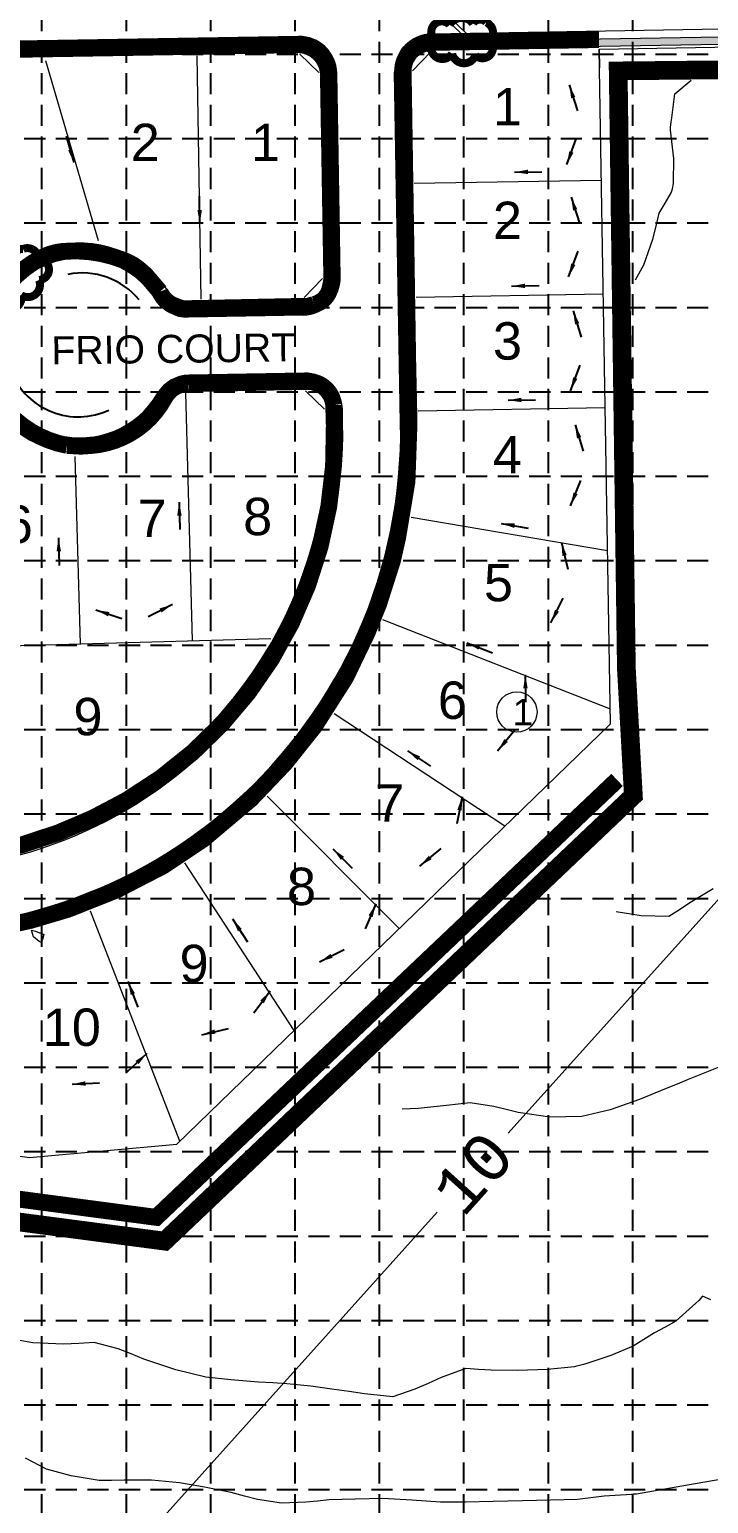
# Model space of a CAD drawing. Header units: inches. Extents: x 5793 to 8686, y 17256 to 19065.
# Drawn here: x 7143 to 7506, y 17882 to 18670 of the extents above; entities that cross this region are included whole.
import ezdxf
from ezdxf.enums import TextEntityAlignment as Align

# ---------------------------------------------------------------- set-up
doc = ezdxf.new("R2010")
doc.units = ezdxf.units.IN
doc.header["$MEASUREMENT"] = 0
for name, pattern in [('DASHED', [0.75, 0.5, -0.25]), ('DASHED2', [0.375, 0.25, -0.125]), ('HIDDEN', [0.375, 0.25, -0.125]), ('PHANTOM2', [1.25, 0.625, -0.125, 0.125, -0.125, 0.125, -0.125])]:
    doc.linetypes.add(name, pattern=pattern)
for name, color, linetype in [('1 EROSION BLANKET', 84, 'Continuous'), ('1 FLOW ARROWS', 7, 'Continuous'), ('1 LIMITS OF DISTURBANCE', 1, 'DASHED'), ('1 SILT FENCE', 200, 'Continuous'), ('E-Cont-Inter', 253, 'DASHED2'), ('GRID', 254, 'HIDDEN'), ('LEGEND', 7, 'Continuous'), ('P-BLOCK-No.', 70, 'Continuous'), ('P-drop inlet', 7, 'Continuous'), ('P-INLET-10FT', 7, 'Continuous'), ('p-lot number', 1, 'Continuous'), ('P-LOT-LN', 1, 'Continuous'), ('P-PAVE', 4, 'Continuous'), ('P-SIDEWALK ESMT', 2, 'PHANTOM2'), ('P-SIDEWALK HATCH', 253, 'Continuous'), ('P-STM PIPE', 7, 'Continuous')]:
    doc.layers.add(name, color=color, linetype=linetype)
for name, color, linetype, lineweight in [('P-GOLF-HOLE REV', 30, 'Continuous', 50), ('P-GOLF-HOLE#', 30, 'Continuous', 50), ('P-PHASE 1 BNDRY', 7, 'DASHED2', 40), ('P-SIDEWALK', 3, 'Continuous', 0), ('P-STREET NAMES', 2, 'Continuous', 20)]:
    doc.layers.add(name, color=color, linetype=linetype, lineweight=lineweight)
doc.styles.add('L100', font='simplex', dxfattribs={"height": 4})
doc.styles.add('MONOTXT', font='MONOTXT')
doc.styles.get("Standard").update_dxf_attribs({"font": 'ARIAL.TTF'})
doc.dimstyles.get("Standard").update_dxf_attribs({"dimtxt": 0.18, "dimasz": 0.18, "dimexe": 0.18, "dimexo": 0.0625, "dimgap": 0.09, "dimtad": 0, "dimtih": 1, "dimtoh": 1, "dimdec": 4, "dimzin": 0, "dimdsep": 46, "dimtxsty": 'Standard', "dimcen": 0.09, "dimadec": 0, "dimazin": 0, "dimtfac": 1, "dimtdec": 4, "dimtofl": 0, "dimtmove": 0, "dimatfit": 3, "dimfxl": 0, "dimtolj": 1, "dimtzin": 0, "dimarcsym": 0})

msp = doc.modelspace()

# ---------------------------------------------------------------- hatches: boundary and pattern name
at = {"layer": 'P-INLET-10FT', "linetype": 'Continuous', "lineweight": 0}
h = msp.add_hatch(dxfattribs=at)
h.set_pattern_fill('PLAST', color=5, scale=0.99996, angle=0.97662, style=0)
h.set_pattern_definition([(0.97662427, (-2511275.667, -7064881.3051), (-0.004260950476, 0.249953684512), []), (0.97662427, (-2511275.66754, -7064881.27385), (-0.004260950476, 0.249953684512), []), (0.97662427, (-2511275.66807, -7064881.2426), (-0.004260950476, 0.249953684512), [])])
h.paths.add_polyline_path([(7370.11, 18667.7), (7370.15, 18665.2), (7380.15, 18665.37), (7380.11, 18667.87)])
at = {"layer": 'P-SIDEWALK HATCH', "linetype": 'Continuous', "lineweight": 0}
msp.add_hatch(color=7, dxfattribs=at).paths.add_polyline_path([(7838.79, 18667.69, -0.000019), (7838.8, 18667.69), (7838.73, 18671.69), (7447.39, 18665.02), (7447.46, 18661.02)])

# ---------------------------------------------------------------- linework, layer by layer
at = {"layer": '1 EROSION BLANKET', "linetype": 'Continuous', "lineweight": 0, "const_width": 9}
for points in [[(6887.19, 18655.25), (7286.11, 18661.86, -0.421501), (7302.75, 18645.36), (7304.59, 18536.39), (7303.75, 18532.1, -0.293644), (7295, 18522.99), (7291.94, 18522.07), (7224.77, 18520.72), (7220.36, 18522.38, -0.207622), (7212.68, 18529.83), (7205.03, 18538.78), (7202.57, 18540.98, 0.086014), (7193.82, 18546.43, 0.116277), (7161.54, 18551.43, 0.098809), (7149.41, 18548, 0.31586), (7118.73, 18490.1)], [(7122.53, 18477.6, 0.226061), (7163.02, 18447.68), (7170.52, 18447.27), (7175.49, 18447.6, 0.258209), (7215.2, 18473.13, -0.281035), (7228.16, 18480.71), (7291.33, 18481.86, -0.38509), (7305.59, 18469.44), (7305.91, 18458.47, -0.274658), (7194.75, 18257.99, -0.126247), (7079.46, 18225.18)]]:
    msp.add_lwpolyline(points, format="xyb", dxfattribs=at)
msp.add_lwpolyline([(7121.05, 18188.92), (7143.5, 18193.81), (7163.53, 18199.76), (7189.28, 18209.98), (7214.46, 18222.97), (7235.97, 18237.33), (7261.19, 18258.59), (7279.66, 18277.96), (7295.37, 18297.67), (7311.92, 18323.61), (7323.38, 18347.42), (7329.56, 18362.77), (7336.99, 18386.03), (7339.71, 18398.04), (7344.79, 18428.41), (7345.89, 18459.84), (7345.16, 18493.27), (7342.81, 18643.47), (7342.69, 18649.32), (7343.4, 18652.08), (7344.2, 18654.34), (7346.7, 18658.14), (7350.3, 18660.99), (7354.06, 18662.45), (7357.65, 18663.09), (7447.44, 18664.6)], dxfattribs=at)
at = {"layer": '1 FLOW ARROWS', "color": 7}
for centre, radius, start, end in [((7171.12, 18500.51), 39.33, 39.33563, 101.23575), ((7169.05, 18501.79), 38.84, 202.92591, 294.85713)]:
    msp.add_arc(centre, radius, start, end, dxfattribs=at)
at = {"layer": '1 LIMITS OF DISTURBANCE', "ltscale": 60, "const_width": 10}
msp.add_lwpolyline([(7931.85, 18727.95), (6121.08, 18711.97), (6128.36, 17975.98), (6259.54, 17975.43), (6270.58, 17885.68), (6475.57, 17889.7), (6458.91, 18116.02), (6458.09, 18350.79), (6513.86, 18253.88), (6643.34, 18132.42), (6650.02, 18096.76), (7215.23, 18022.41), (7465.81, 18260.46), (7462.07, 18328.54), (7457.7, 18647.85), (7841.35, 18651.88)], dxfattribs=at)
at = {"layer": '1 SILT FENCE', "color": 200, "linetype": 'Continuous', "lineweight": 0, "const_width": 9}
msp.add_lwpolyline([(6656.3, 18108.71), (7210.7, 18035.11), (7457.13, 18268.89)], dxfattribs=at)
at = {"layer": 'E-Cont-Inter', "color": 35, "linetype": 'Continuous', "lineweight": 0}
for points in [[(7466.88, 18536.19, 545.98), (7471.32, 18544.12, 545.98), (7476.24, 18558, 545.98), (7477.95, 18564.88, 545.98), (7479.66, 18571.77, 545.98), (7482.87, 18577.24, 545.98), (7486.08, 18582.72, 545.98), (7486.73, 18584.83, 545.98), (7487.27, 18587.59, 545.98), (7487.34, 18588.24, 545.98), (7487.38, 18601.07, 545.98), (7486.4, 18610.16, 545.98), (7485.72, 18616.12, 545.98), (7485.71, 18616.22, 545.98), (7485.67, 18617.53, 545.98), (7486.06, 18620.65, 545.98), (7486.31, 18622.73, 545.98), (7487.9, 18635.56, 545.98), (7496.69, 18642.99, 545.98)], [(7508.48, 18210.74, 543.98), (7496.04, 18203.22, 543.98), (7490.42, 18199.54, 543.98), (7484.79, 18195.85, 543.98), (7470.04, 18196.35, 543.98), (7456.57, 18198.47, 543.98)], [(7511.16, 18115.22, 541.98), (7495.17, 18108.84, 541.98), (7489.22, 18106.37, 541.98), (7483.27, 18103.91, 541.98), (7469.01, 18098.15, 541.98), (7453.34, 18092.51, 541.98), (7438.29, 18089.08, 541.98), (7421.12, 18088.66, 541.98), (7404.26, 18091.21, 541.98), (7397.72, 18092.77, 541.98), (7391.18, 18094.33, 541.98), (7378.52, 18096.29, 541.98), (7372.19, 18095.57, 541.98), (7365.86, 18094.86, 541.98), (7350.69, 18093.38, 541.98), (7342.27, 18092.9, 541.98)], [(7507.24, 17991.05, 537.98), (7502.83, 17993, 537.98), (7500.73, 17990.76, 537.98), (7499.23, 17989.18, 537.98), (7488.44, 17979.59, 537.98), (7482.77, 17976.5, 537.98), (7477.1, 17973.42, 537.98), (7471.38, 17969.83, 537.98), (7465.65, 17966.24, 537.98), (7453.8, 17961.35, 537.98), (7440.98, 17956.95, 537.98), (7439.1, 17956.48, 537.98), (7434.8, 17955.41, 537.98), (7434.37, 17955.31, 537.98), (7419.84, 17953.74, 537.98), (7403.9, 17953.18, 537.98), (7389.76, 17953.37, 537.98), (7382.97, 17953.84, 537.98), (7376.18, 17954.31, 537.98), (7363.05, 17949.49, 537.98), (7356.03, 17946.37, 537.98), (7349, 17943.25, 537.98), (7337.13, 17939.21, 537.98), (7322.01, 17940.83, 537.98), (7313.95, 17941.97, 537.98), (7305.9, 17943.11, 537.98), (7293.33, 17944.84, 537.98), (7280.63, 17946.18, 537.98), (7273.03, 17946.59, 537.98), (7265.42, 17947.01, 537.98), (7250.56, 17948.34, 537.98), (7237.2, 17949.67, 537.98), (7221.2, 17953.54, 537.98), (7204.16, 17959.31, 537.98), (7197.25, 17962.1, 537.98), (7190.33, 17964.88, 537.98), (7177.48, 17968.2, 537.98), (7169.34, 17967.78, 537.98), (7161.2, 17967.36, 537.98), (7144.77, 17968.06, 537.98), (7129.99, 17970.64, 537.98)], [(7513.27, 17895.18, 535.98), (7503.98, 17893.55, 535.98), (7494.67, 17891.93, 535.98), (7485.63, 17890.34, 535.98), (7476.55, 17888.74, 535.98), (7467.46, 17887.15, 535.98), (7465.86, 17887.1, 535.98), (7464.74, 17887.06, 535.98), (7450.23, 17886.03, 535.98), (7443.08, 17885.21, 535.98), (7435.93, 17884.39, 535.98), (7421.58, 17883.91, 535.98), (7414.09, 17883.77, 535.98), (7406.6, 17883.63, 535.98), (7398.73, 17883.43, 535.98), (7390.86, 17883.22, 535.98), (7376.12, 17882.9, 535.98), (7362.7, 17882.97, 535.98), (7355.04, 17883.45, 535.98), (7347.39, 17883.94, 535.98), (7331.92, 17884.8, 535.98), (7317.02, 17884.56, 535.98), (7303.23, 17884.1, 535.98), (7296.97, 17883.48, 535.98), (7290.72, 17882.85, 535.98), (7277.67, 17882.39, 535.98), (7264.78, 17884.23, 535.98), (7257.82, 17886.18, 535.98), (7250.84, 17888.13, 535.98), (7236.56, 17890.84, 535.98), (7223.21, 17893.19, 535.98), (7208.23, 17894.7, 535.98), (7193.52, 17894.62, 535.98), (7186.86, 17894.55, 535.98), (7180.21, 17894.47, 535.98), (7165.27, 17896.92, 535.98), (7152.1, 17900.55, 535.98), (7140.74, 17906.38, 535.98)]]:
    msp.add_polyline3d(points, dxfattribs=at)
msp.add_polyline3d([(7149.06, 18182.24, 541.98), (7148.51, 18182.37, 541.98), (7148.11, 18182.48, 541.98), (7145.18, 18185.06, 541.98), (7144.04, 18188.64, 541.98), (7146.16, 18188.16, 541.98), (7148.23, 18187.26, 541.98), (7148.74, 18187.22, 541.98), (7150.66, 18186.29, 541.98), (7149.84, 18183.61, 541.98), (7149.06, 18182.24, 541.98), (7149.06, 18182.24, 541.98)], close=True, dxfattribs=at)
at = {"layer": 'GRID', "color": 252, "linetype": 'HIDDEN', "ltscale": 45}
for p, q in [((7149.43, 19017.85), (7149.43, 17438.28)), ((7194.56, 19017.85), (7194.56, 17438.28)), ((7239.68, 19017.85), (7239.68, 17438.28)), ((7284.81, 19017.85), (7284.81, 17438.28)), ((7329.93, 19017.85), (7329.93, 17438.28)), ((7375.06, 19017.85), (7375.06, 17438.28)), ((7420.18, 19017.85), (7420.18, 17438.28)), ((7465.31, 19017.85), (7465.31, 17438.28)), ((5840.81, 18656.85), (8638.56, 18656.85)), ((5840.81, 18611.73), (8638.56, 18611.73)), ((5840.81, 18566.6), (8638.56, 18566.6)), ((5840.81, 18521.48), (8638.56, 18521.48)), ((5840.81, 18476.35), (8638.56, 18476.35)), ((5840.81, 18431.23), (8638.56, 18431.23)), ((5840.81, 18386.1), (8638.56, 18386.1)), ((5840.81, 18340.98), (8638.56, 18340.98)), ((5840.81, 18295.85), (8638.56, 18295.85)), ((5840.81, 18250.73), (8638.56, 18250.73)), ((5840.81, 18205.6), (8638.56, 18205.6)), ((5840.81, 18160.48), (8638.56, 18160.48)), ((5840.81, 18115.35), (8638.56, 18115.35)), ((5840.81, 18070.23), (8638.56, 18070.23)), ((5840.81, 18025.1), (8638.56, 18025.1)), ((5840.81, 17979.98), (8638.56, 17979.98)), ((5840.81, 17934.85), (8638.56, 17934.85)), ((5840.81, 17889.73), (8638.56, 17889.73))]:
    msp.add_line(p, q, dxfattribs=at)
at = {"layer": 'LEGEND', "color": 170, "ltscale": 100, "const_width": 4.28}
for points in [[(7367.57, 18672.45, 0.520567), (7367.57, 18672.45, 0.765195), (7357.89, 18667.58, 0.417879), (7357.83, 18658.81, 0.6649), (7368.89, 18657.12, 0.744833), (7381.36, 18656.08, 0.975642), (7389.13, 18664.1, 0.520567), (7387.2, 18673.77, 0.520567), (7380.1, 18673.13, 0.540264), (7367.57, 18672.45)], [(7126.69, 18537.92, 0.520567), (7126.69, 18537.92, 0.765195), (7123.29, 18527.63, 0.417879), (7129.44, 18521.39, 0.6649), (7138.46, 18528.01, 0.744833), (7148.02, 18536.09, 0.975642), (7147.84, 18547.26, 0.520567), (7139.64, 18552.73, 0.520567), (7135.08, 18547.26, 0.540264), (7126.69, 18537.92)]]:
    msp.add_lwpolyline(points, format="xyb", close=True, dxfattribs=at)
at = {"layer": 'P-BLOCK-No.', "color": 7, "linetype": 'Continuous', "lineweight": 0}
msp.add_circle((7403.52, 18305.21), 10.78, dxfattribs=at)
at = {"layer": 'P-drop inlet', "color": 7, "linetype": 'Continuous', "lineweight": 0}
msp.add_line((7447.48, 18659.52), (7447.65, 18649.52), dxfattribs=at)
at = {"layer": 'P-GOLF-HOLE REV', "color": 7, "linetype": 'Continuous', "lineweight": 0}
msp.add_line((7656.61, 18366.74), (7398.9, 18080.03), dxfattribs=at)
msp.add_lwpolyline([(7361, 18037.86), (7202.35, 17861.37)], dxfattribs=at)
at = {"layer": 'P-INLET-10FT', "color": 5, "linetype": 'Continuous', "lineweight": 0}
msp.add_lwpolyline([(7370.11, 18667.7), (7370.15, 18665.2), (7380.15, 18665.37), (7380.11, 18667.87), (7370.11, 18667.7)], close=True, dxfattribs=at)
at = {"layer": 'P-LOT-LN', "color": 7, "linetype": 'Continuous', "lineweight": 0}
for p, q in [((7234.74, 18525.88), (7232.52, 18655.85)), ((7453.63, 18298.93), (7447.48, 18659.52)), ((7348.69, 18587.83), (7448.68, 18589.53)), ((7349.73, 18526.96), (7449.71, 18528.66)), ((7226.3, 18475.73), (7230, 18343.39)), ((7450.75, 18467.74), (7350.77, 18466.04)), ((7167.23, 18441.85), (7170.02, 18341.72)), ((7452.06, 18391.27), (7347.05, 18409.08)), ((7453.5, 18306.72), (7331.87, 18354.5)), ((7014.82, 18337.38), (7271.92, 18344.56)), ((7397.13, 18244.28), (7305.84, 18304.19)), ((7221.69, 18074.22), (7453.63, 18298.93)), ((7340.6, 18189.48), (7270.04, 18260.28)), ((7284.4, 18135), (7226.01, 18224.64)), ((7223.41, 18075.88), (7175.61, 18198.77)), ((7142.95, 18067.07), (7221.69, 18074.22))]:
    msp.add_line(p, q, dxfattribs=at)
msp.add_lwpolyline([(7179.77, 18556.96), (7151.62, 18653.27)], dxfattribs=at)
at = {"layer": 'P-PAVE', "color": 7, "linetype": 'Continuous', "lineweight": 0}
for p, q in [((7838.67, 18675.69), (7357.84, 18667.49)), ((7286.85, 18666.28), (6886.82, 18659.46)), ((7309.05, 18537.65), (7307.19, 18646.63)), ((7341.38, 18459.58), (7338.18, 18647.15)), ((7289.39, 18517.31), (7227.79, 18516.26)), ((7289.92, 18486.32), (7228.32, 18485.27)), ((7310.38, 18459.06), (7310.26, 18466.66))]:
    msp.add_line(p, q, dxfattribs=at)
for centre, radius, start, end in [((7287.19, 18646.29), 20, 0.97662, 90.97662), ((7358.18, 18647.5), 20, 90.97662, 180.97662), ((7170.07, 18499.77), 48, 32.44708, 329.50617), ((7289.05, 18537.31), 20, 270.97662, 0.97662), ((7227.45, 18536.26), 20, 212.44708, 270.97662), ((7228.66, 18465.27), 20, 90.97662, 149.50617), ((7290.26, 18466.32), 20, 0.97662, 90.97662), ((7075.93, 18455.06), 265.49, 262.04934, 0.97662), ((7075.93, 18455.06), 234.49, 262.04934, 0.97662)]:
    msp.add_arc(centre, radius, start, end, dxfattribs=at)
at = {"layer": 'P-PHASE 1 BNDRY', "linetype": 'Continuous', "lineweight": 0}
msp.add_lwpolyline([(6546.38, 18234.64), (6602.53, 18180.73), (6666.81, 18133.57), (7142.95, 18067.07), (7221.69, 18074.22), (7453.63, 18298.93), (7447.48, 18659.52), (7838.83, 18666.19, -0.298667)], format="xyb", dxfattribs=at)
at = {"layer": 'P-SIDEWALK', "color": 7, "linetype": 'Continuous', "lineweight": 0}
for p, q in [((7351.73, 18663.39), (7838.73, 18671.69)), ((7347.73, 18663.32), (7346.97, 18664.06)), ((7351.8, 18659.39), (7838.8, 18667.69)), ((7297.08, 18662.46), (6876.73, 18655.29)), ((7294.99, 18658.42), (6878.95, 18651.33)), ((7293.08, 18662.39), (7293.14, 18658.39)), ((7297.08, 18662.46), (7297.82, 18663.23)), ((7303.01, 18656.72), (7303.76, 18657.49)), ((7305.22, 18527.42), (7303.01, 18656.72)), ((7342.01, 18657.39), (7341.24, 18658.13)), ((7351.73, 18663.39), (7351.8, 18659.39)), ((7301.18, 18529.51), (7299.05, 18654.49)), ((7303.08, 18652.72), (7299.08, 18652.65)), ((7342.08, 18653.4), (7346.07, 18653.46)), ((7345.38, 18459.65), (7342.08, 18653.4)), ((7349.38, 18459.72), (7346.07, 18653.46)), ((7305.15, 18531.42), (7301.15, 18531.35)), ((7297.25, 18525.44), (7227.65, 18524.26)), ((7295.48, 18521.41), (7295.41, 18525.41)), ((7305.22, 18527.42), (7305.99, 18526.68)), ((7299.48, 18521.48), (7227.72, 18520.26)), ((7299.48, 18521.48), (7300.25, 18520.74)), ((7300.14, 18482.49), (7228.39, 18481.27)), ((7296.14, 18482.42), (7296.21, 18478.42)), ((7300.14, 18482.49), (7300.89, 18483.26)), ((7298.05, 18478.45), (7228.46, 18477.27)), ((7302.39, 18458.92), (7302.12, 18474.52)), ((7306.08, 18476.75), (7306.83, 18477.52)), ((7306.39, 18458.99), (7306.08, 18476.75)), ((7306.15, 18472.75), (7302.15, 18472.68))]:
    msp.add_line(p, q, dxfattribs=at)
msp.add_lwpolyline([(7346.97, 18664.06), (7347.73, 18663.32), (7351.73, 18663.39), (7351.8, 18659.39), (7349.97, 18659.36, 0.414214), (7346.04, 18655.29), (7346.07, 18653.46), (7342.08, 18653.4), (7342.01, 18657.39), (7341.24, 18658.13, -0.104117), (7346.97, 18664.06)], format="xyb", close=True, dxfattribs=at)
for centre, radius, start, end in [((7295.05, 18654.42), 4, 0.97662, 90.97662), ((7350.04, 18655.36), 4, 90.97662, 180.97662), ((7170.07, 18499.77), 56, 32.44708, 329.50617), ((7170.07, 18499.77), 52, 32.44708, 329.50617), ((7227.45, 18536.26), 12, 212.44708, 270.97662), ((7227.45, 18536.26), 16, 212.44708, 270.97662), ((7297.18, 18529.44), 4, 270.97662, 0.97662), ((7228.66, 18465.27), 16, 90.97662, 149.50617), ((7228.66, 18465.27), 12, 90.97662, 149.50617), ((7298.12, 18474.45), 4, 0.97662, 90.97662), ((7075.93, 18455.06), 273.49, 262.04934, 0.97662), ((7075.93, 18455.06), 269.49, 262.04934, 0.97662), ((7075.93, 18455.06), 230.49, 262.04934, 0.97662), ((7075.93, 18455.06), 226.49, 262.04934, 0.97662)]:
    msp.add_arc(centre, radius, start, end, dxfattribs=at)
at = {"layer": 'P-SIDEWALK ESMT', "color": 7, "linetype": 'Continuous', "lineweight": 0}
for p, q in [((7287.51, 18656.79), (7297.68, 18646.96)), ((7357.5, 18657.99), (7347.67, 18647.82)), ((7289.73, 18526.82), (7299.56, 18536.98)), ((7290.58, 18476.83), (7300.75, 18467))]:
    msp.add_line(p, q, dxfattribs=at)
at = {"layer": 'P-STM PIPE', "color": 5, "linetype": 'Continuous', "lineweight": 0}
for p, q in [((7373.69, 18667.76), (7361.01, 18680.02)), ((7376.52, 18667.81), (7363.89, 18680.02))]:
    msp.add_line(p, q, dxfattribs=at)

# ---------------------------------------------------------------- texts
at = {"layer": 'P-BLOCK-No.', "color": 7, "linetype": 'Continuous', "lineweight": 0}
msp.add_text('1', height=14, dxfattribs=at).set_placement((7401.28, 18298.17))
at = {"layer": 'P-GOLF-HOLE#', "color": 7, "linetype": 'Continuous', "lineweight": 0, "style": 'MONOTXT', "oblique": 360}
msp.add_text('10', height=24.999, rotation=48.04855, dxfattribs=at).set_placement((7379.95, 18058.95), align=Align.MIDDLE)
at = {"layer": 'p-lot number', "color": 7, "linetype": 'Continuous', "lineweight": 0}
for s, height, p in [('1', 20, (7390.72, 18618.71)), ('2', 20, (7197.08, 18599.61)), ('1', 20, (7261.33, 18599.61)), ('2', 20, (7390.72, 18557.96)), ('3', 20, (7390.72, 18493.53)), ('4', 20, (7390.72, 18432.78)), ('8', 20, (7257.18, 18399.71)), ('6', 20, (7129.2, 18395.56)), ('7', 20, (7200.7, 18398.67)), ('5', 20, (7385.92, 18364.37)), ('6', 20, (7361.29, 18301.51)), ('9', 20, (7166.44, 18292.76)), ('7', 20, (7327.75, 18246.52)), ('8', 20, (7280.59, 18202)), ('9', 20, (7223.2, 18160.81)), ('10', 19.999, (7150.06, 18126.74))]:
    msp.add_text(s, height=height, dxfattribs=at).set_placement(p)
at = {"layer": 'P-STREET NAMES', "color": 7, "linetype": 'Continuous', "lineweight": 0, "insert": (7154.56, 18505.91), "char_height": 14.999, "width": 273.3342, "attachment_point": 1, "rotation": 0.77792}
msp.add_mtext('FRIO COURT', dxfattribs=at)

# ---------------------------------------------------------------- leaders
at = {"layer": '1 FLOW ARROWS', "color": 7}
for points in [[(7431.52, 18640.43, 543.15), (7435.93, 18626.45, 543.23)], [(7166.78, 18598.82, 538.9), (7162.67, 18612.89, 538.98)], [(7430.17, 18597.78, 543), (7435.26, 18611.52, 543.17)], [(7402.21, 18593.74, 542.99), (7416.87, 18593.99, 543.06)], [(7234.05, 18566.24, 541.05), (7233.8, 18580.9, 540.97)], [(7432.54, 18580.44, 543.45), (7436.96, 18566.46, 543.53)], [(7431.19, 18537.79, 543.3), (7436.28, 18551.53, 543.47)], [(7400.71, 18532.83, 543.27), (7415.37, 18533.08, 543.35)], [(7433.58, 18519.57, 543.72), (7437.99, 18505.59, 543.8)], [(7432.23, 18476.92, 543.57), (7437.32, 18490.66, 543.74)], [(7398.79, 18471.86, 543.45), (7413.45, 18472.11, 543.48)], [(7434.62, 18458.66, 543.51), (7439.03, 18444.67, 543.59)], [(7432.18, 18415.44, 386.31), (7437.77, 18428.99, 386.38)], [(7464.52, 18419.64), (7464.32, 18434.3)], [(7222.93, 18417.36, 540.99), (7223.34, 18402.71, 541.07)], [(7395.18, 18405.99, 543.32), (7409.64, 18403.54, 543.39)], [(7158.44, 18398.23, 539.44), (7158.85, 18383.57, 539.52)], [(7427.35, 18395.82, 543.51), (7430.73, 18381.56, 543.59)], [(7421.75, 18352.9, 386.31), (7428.32, 18366.01, 386.38)], [(7178.43, 18359.75, 8.7), (7192.36, 18355.17, 8.7)], [(7219.45, 18362.71, 541.36), (7206.37, 18356.1, 541.44)], [(7376.78, 18342.23, 542.58), (7390.43, 18336.87, 542.65)], [(7466.01, 18332.21), (7465.81, 18346.87)], [(7408.03, 18325.08, 542.78), (7408.23, 18310.42, 542.86)], [(7393.25, 18284.39, 385.58), (7402.51, 18295.76, 385.65)], [(7345.14, 18284.38, 541.75), (7357.4, 18276.33, 541.82)], [(7374.23, 18259.81, 541.86), (7371.5, 18245.4, 541.94)], [(7305.16, 18232.12, 540.92), (7315.51, 18221.74, 541)], [(7351.63, 18222.89, 384.66), (7362.97, 18232.18, 384.73)], [(7328.21, 18202.69, 541.13), (7322.37, 18189.24, 541.21)], [(7251.49, 18194.68, 540.07), (7259.49, 18182.4, 540.14)], [(7298.03, 18171.66, 383.93), (7311.14, 18178.22, 384)], [(7195.61, 18161.14, 539.27), (7200.93, 18147.48, 539.34)], [(7271.58, 18156.03, 540.31), (7262.82, 18144.27, 540.39)], [(7235.1, 18132.73, 383.11), (7249.36, 18136.12, 383.18)], [(7205.72, 18122.76, 539.49), (7195.02, 18112.73, 539.57)], [(7165.71, 18106.25, 382.29), (7180.34, 18107.07, 382.37)]]:
    msp.add_leader(points, dimstyle='Standard', override={"dimscale": 40, "dimgap": 0.09, "dimtad": 0, "dimpost": "'", "dimtxsty": 'L100'}, dxfattribs=at)

doc.saveas('drawing.dxf')
